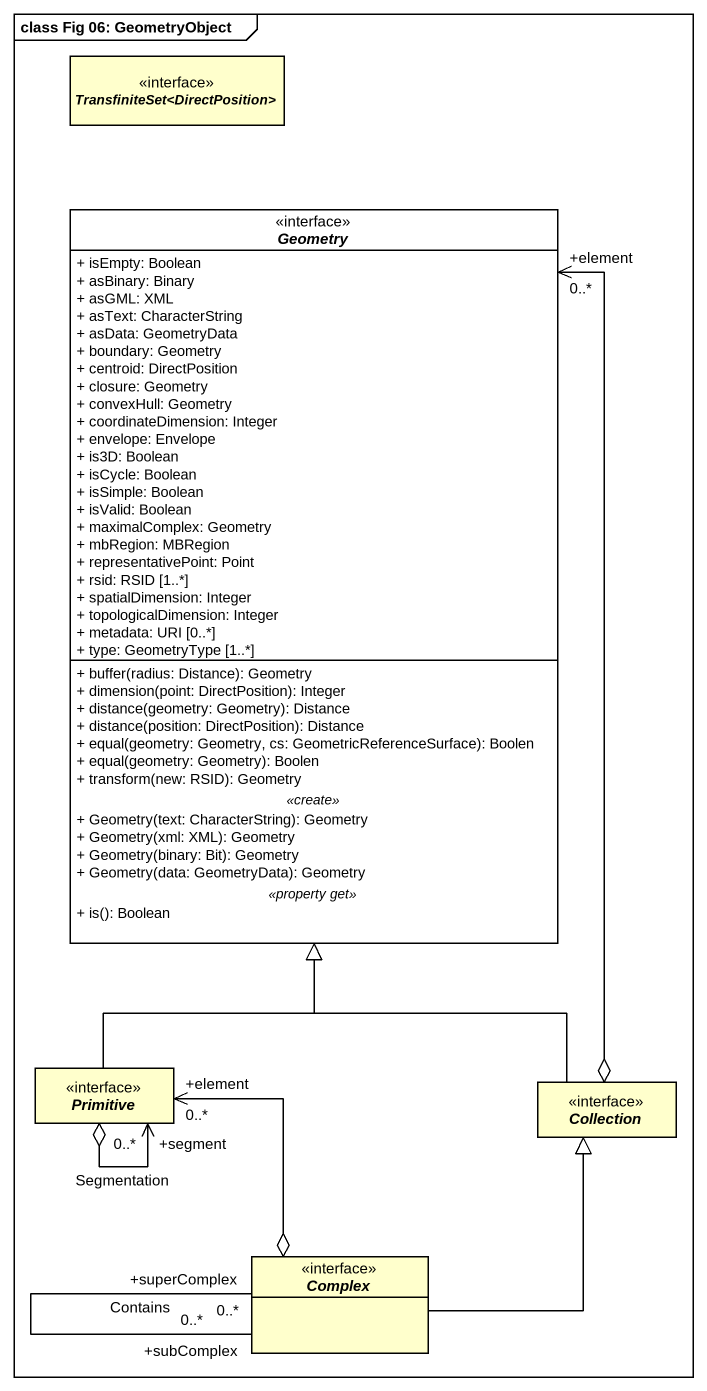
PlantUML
@startuml
mainframe class Fig 06: GeometryObject
hide circle
hide empty members
skinparam classAttributeIconSize 0
interface "TransfiniteSet<DirectPosition>" as TransfiniteSet
interface Geometry #FFFFFF {
  + isEmpty: Boolean
  + asBinary: Binary
  + asGML: XML
  + asText: CharacterString
  + asData: GeometryData
  + boundary: Geometry
  + centroid: DirectPosition
  + closure: Geometry
  + convexHull: Geometry
  + coordinateDimension: Integer
  + envelope: Envelope
  + is3D: Boolean
  + isCycle: Boolean
  + isSimple: Boolean
  + isValid: Boolean
  + maximalComplex: Geometry
  + mbRegion: MBRegion
  + representativePoint: Point
  + rsid: RSID [1..*]
  + spatialDimension: Integer
  + topologicalDimension: Integer
  + metadata: URI [0..*]
  + type: GeometryType [1..*]
  --
  + buffer(radius: Distance): Geometry
  + dimension(point: DirectPosition): Integer
  + distance(geometry: Geometry): Distance
  + distance(position: DirectPosition): Distance
  + equal(geometry: Geometry, cs: GeometricReferenceSurface): Boolen
  + equal(geometry: Geometry): Boolen
  + transform(new: RSID): Geometry
  .. <<create>> ..
  + Geometry(text: CharacterString): Geometry
  + Geometry(xml: XML): Geometry
  + Geometry(binary: Bit): Geometry
  + Geometry(data: GeometryData): Geometry
  .. <<property get>> ..
  + is(): Boolean
}
interface Primitive
interface Collection
interface Complex
Primitive -up-|> Geometry
Primitive o--> "+segment\n0..*" Primitive : Segmentation
Primitive "+element\n0..*" <--o Complex
Collection -up-|> Geometry
Collection o-up-> "+element\n0..*" Geometry
Complex -up-|> Collection
Complex "+superComplex\n0..*" -- "+subComplex\n0..*" Complex : Contains
@enduml
